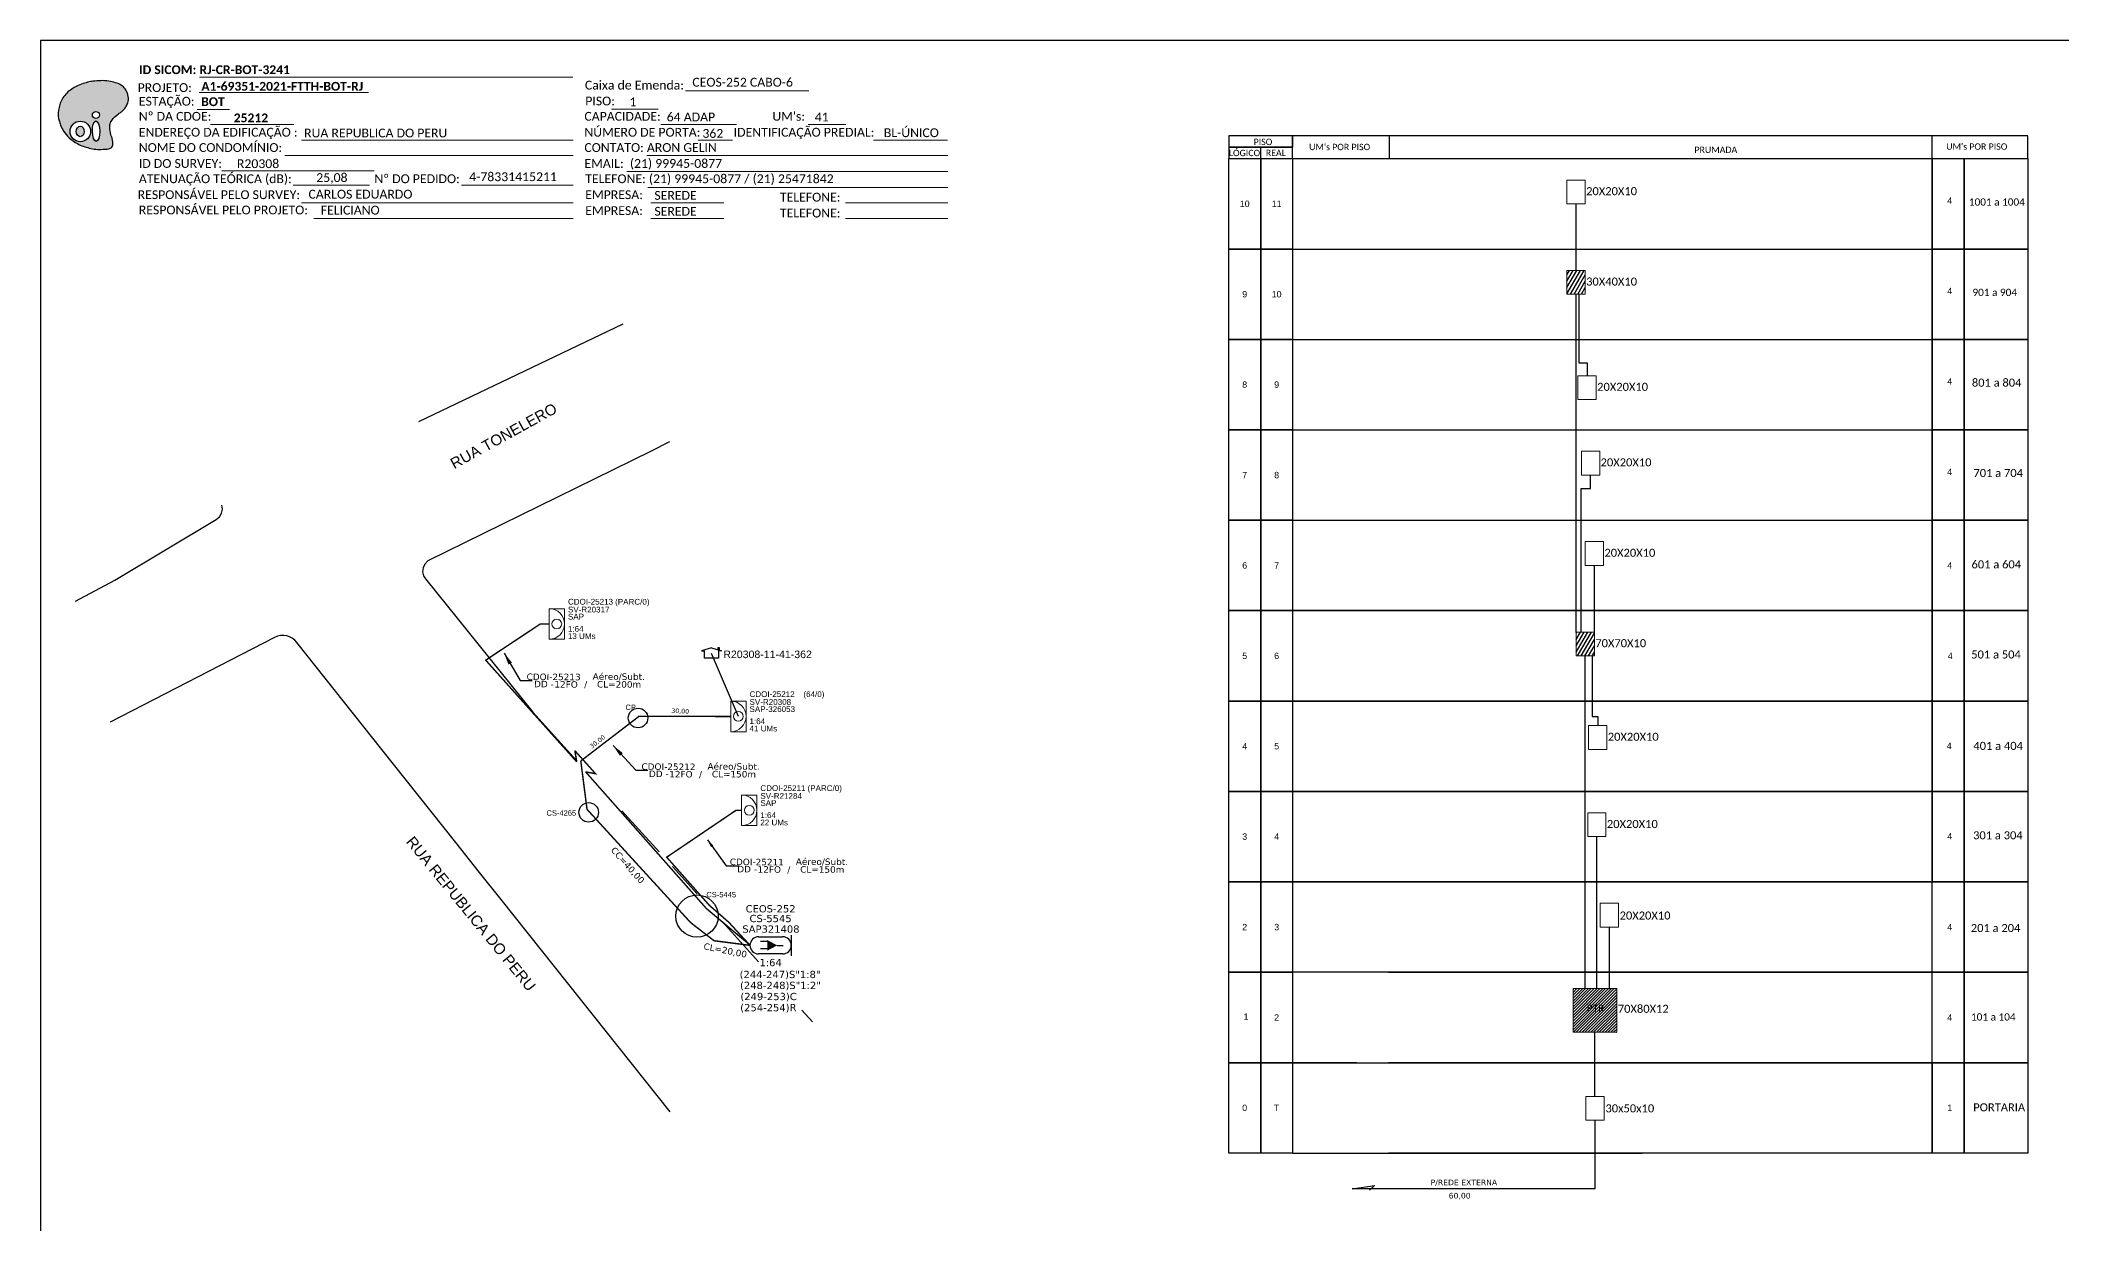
# Model space of a CAD drawing. Header units: metres. Extents: x -450 to 391, y -282 to 313.
# Drawn here: x -450 to 56, y 16 to 313 of the extents above; entities that cross this region are included whole.
import ezdxf
from ezdxf.enums import TextEntityAlignment as Align

# ---------------------------------------------------------------- set-up
doc = ezdxf.new("R2010")
doc.units = ezdxf.units.M
for name, color, linetype, lineweight in [("20.0-LEGENDA DOS CDO'S", 1, 'Continuous', 0), ('20.1-CDO_INTERIOR', 1, 'Continuous', 0), ('40.1-ETIQUETAS', 1, 'Continuous', 20)]:
    doc.layers.add(name, color=color, linetype=linetype, lineweight=lineweight)
for name, color, linetype in [('20.4-CEOS', 1, 'Continuous'), ('CAP a instalar', 1, 'Continuous'), ('celulas gpon', 7, 'Continuous'), ('label_cabos', 7, 'Continuous'), ('Legenda', 1, 'Continuous'), ('locais', 5, 'Continuous'), ('locais legendas', 7, 'Continuous'), ('Quadra', 98, 'Continuous'), ('Segmento Logradouro Texto', 7, 'Continuous'), ('surveys', 7, 'Continuous'), ('surveys legendas', 7, 'Continuous')]:
    doc.layers.add(name, color=color, linetype=linetype)
doc.layers.add('EXTRA', color=50, linetype='Continuous', plot=False)
doc.styles.add('ARIAL', font='arial.ttf')
doc.styles.add('DIGICADE', font='arial.ttf')
doc.styles.add('siredit', font='verdana.ttf')
doc.styles.get("Standard").update_dxf_attribs({"font": 'arial.ttf'})
doc.styles.add('WMF-Calibri0', font='calibri.ttf')
doc.styles.add('WMF-Calibri1', font='calibrib.ttf')
doc.dimstyles.new('CC', dxfattribs={"dimtxt": 1, "dimasz": 2, "dimexe": 0.18, "dimexo": 0.0625, "dimgap": 0.09, "dimtad": 0, "dimdec": 0, "dimrnd": 1, "dimzin": 0, "dimdsep": 46, "dimtxsty": 'siredit', "dimblk": 'NONE', "dimcen": 0, "dimse1": 1, "dimse2": 1, "dimsd1": 1, "dimsd2": 1, "dimclrt": 7, "dimadec": 0, "dimazin": 0, "dimtfac": 1, "dimtdec": 0, "dimtofl": 0, "dimtmove": 0, "dimatfit": 3, "dimfxl": 0, "dimtolj": 1, "dimtzin": 0, "dimarcsym": 0})
doc.dimstyles.get("Standard").update_dxf_attribs({"dimtxt": 0.18, "dimasz": 0.18, "dimexe": 0.18, "dimexo": 0.0625, "dimgap": 0.09, "dimtad": 0, "dimtih": 1, "dimtoh": 1, "dimdec": 4, "dimzin": 0, "dimdsep": 46, "dimtxsty": 'Standard', "dimcen": 0.09, "dimadec": 0, "dimazin": 0, "dimtfac": 1, "dimtdec": 4, "dimtofl": 0, "dimtmove": 0, "dimatfit": 3, "dimfxl": 0, "dimtolj": 1, "dimtzin": 0, "dimarcsym": 0})
pattern_1 = [(60, (48.2326, -11.3618), (-0.6874077, 0.396875), [])]

# ---------------------------------------------------------------- blocks, each defined once
blk = doc.blocks.new('OI')
h = blk.add_hatch(color=40)
edge = h.paths.add_edge_path()
edge.add_spline(control_points=[(4.35, -0.67), (3.92, -0.99), (3.26, -1.5), (2.81, -2.59), (2.9, -3.5), (3.06, -4.27), (3.31, -4.85), (3.37, -5.39), (3.4, -5.88), (3.2, -6.4), (2.54, -6.61), (1.65, -6.63), (0.55, -6.67), (-0.56, -6.42), (-1.61, -6.14), (-2.77, -5.61), (-3.92, -4.77), (-4.89, -3.7), (-5.34, -2.65), (-5.6, -1.94), (-5.85, -0.96), (-5.71, 0.47), (-5.1, 2.02), (-4.14, 3.02), (-3.3, 3.61), (-2.37, 4.16), (-1.36, 4.44), (-0.56, 4.7), (0.79, 4.85), (2.24, 4.97), (3.79, 4.57), (4.67, 4.21), (5.44, 3.65), (5.76, 2.99), (6.03, 2.21), (6.01, 1.46), (5.72, 0.64), (5.31, 0.08), (4.88, -0.38), (4.51, -0.55), (4.35, -0.67)], knot_values=[0, 0, 0, 0, 1.60434, 2.417191, 3.427595, 4.282808, 4.776746, 5.304182, 5.888771, 6.258406, 6.858137, 7.79129, 8.986195, 10.124242, 11.187857, 12.242908, 13.953784, 15.414161, 16.515391, 17.349188, 17.675853, 19.552021, 21.515531, 22.568638, 23.63245, 24.621084, 25.782718, 26.745347, 27.142653, 29.870543, 31.004649, 31.921532, 32.709589, 33.801391, 34.042471, 35.192333, 35.971461, 36.628871, 37.254359, 37.836911, 37.836911, 37.836911, 37.836911], degree=3, periodic=0)
h.paths.add_polyline_path([(1.13, -0.87, -1), (-0.04, -0.87, -1)], flags=16)
edge = h.paths.add_edge_path(flags=16)
edge.add_ellipse((0.56, -3.59), major_axis=(-0.02, 1.71), ratio=0.361305, start_angle=0, end_angle=360)
h.paths.add_polyline_path([(-0.36, -3.62, -1), (-3.8, -3.62, -1)], flags=16)
edge = h.paths.add_edge_path(flags=0)
edge.add_ellipse((-2.08, -3.62), major_axis=(0, 0.885), ratio=0.758294, start_angle=0, end_angle=360)
at = {"color": 40}
for centre, radius in [((-2.08, -3.62), 1.72), ((0.54, -0.87), 0.587)]:
    blk.add_circle(centre, radius, dxfattribs=at)
blk.add_ellipse((-2.08, -3.62), major_axis=(0, 0.885), ratio=0.758294, start_param=-3.141592653589792, end_param=3.141592653589792, dxfattribs=at)
blk.add_ellipse((0.56, -3.59), major_axis=(-0.02, 1.71), ratio=0.361305, dxfattribs=at)
at = {"color": 40, "start_tangent": (-0.800898, -0.598801), "end_tangent": (-0.800898, -0.598801)}
blk.add_spline([(4.35, -0.67), (3.2, -1.78), (2.9, -2.54), (2.92, -3.55), (3.12, -4.38), (3.28, -4.85), (3.37, -5.37), (3.35, -5.95), (3.2, -6.29), (2.66, -6.55), (1.73, -6.63), (0.54, -6.62), (-0.58, -6.41), (-1.6, -6.11), (-2.56, -5.67), (-3.95, -4.67), (-4.89, -3.56), (-5.37, -2.56), (-5.64, -1.78), (-5.72, -1.46), (-5.63, 0.42), (-4.84, 2.22), (-4.13, 2.99), (-3.27, 3.62), (-2.4, 4.09), (-1.3, 4.47), (-0.37, 4.72), (0.02, 4.77), (2.75, 4.8), (3.85, 4.53), (4.69, 4.16), (5.31, 3.68), (5.85, 2.73), (5.93, 2.5), (5.94, 1.35), (5.67, 0.62), (5.29, 0.08), (4.84, -0.36), (4.35, -0.67)], degree=3, dxfattribs=at)
blk = doc.blocks.new('CDOI_CT_DRT')
at = {"layer": '20.1-CDO_INTERIOR', "color": 0, "lineweight": 18}
blk.add_lwpolyline([(2.13, -2.13), (2.13, 2.12), (0, 2.12), (0, -2.13)], close=True, dxfattribs=at)
blk.add_circle((1.06, 0), 0.68, dxfattribs=at)
blk.add_arc((0, 0), 2.13, 269.9724, 89.9724, dxfattribs=at)
at = {"layer": "20.0-LEGENDA DOS CDO'S", "color": 0, "style": 'ARIAL'}
for tag, p in [('CDO_N', (2.61, 2.69)), ('SAP', (2.61, 0.61)), ('SURVEY', (2.61, 1.6)), ('1:XX', (2.6, -1.08)), ('UMS', (2.6, -2.09))]:
    blk.add_attdef(tag, p, '', height=0.68, rotation=359.9724, dxfattribs=at)
blk.add_attdef('FIBRAS_UTILIZADAS', text='', height=0.68, rotation=359.9724, dxfattribs=at).set_placement((10.32, 2.69), align=Align.CENTER)
blk = doc.blocks.new('MANHOLE_MS')
at = {"linetype": 'Continuous'}
blk.add_circle((-0.00000001, 0), 0.00001012, dxfattribs=at)
blk = doc.blocks.new('LEGENDA DOS CABOS')
at = {"layer": 'EXTRA', "style": 'siredit'}
for tag, p in [('ID', (4.6, 0.97)), ('XX', (9.03, 0.97))]:
    blk.add_attdef(tag, text='', height=0.48, rotation=359.69, dxfattribs=at).set_placement(p, align=Align.MIDDLE_CENTER)
at = {"layer": 'Legenda', "color": 7, "style": 'siredit'}
for tag, p in [('TIPO_CABO', (1.31, 0)), ('CABO', (4.69, -0.05)), ('/', (6.81, -0.05)), ('METROS', (10.03, -0.05))]:
    blk.add_attdef(tag, text='', height=0.8, rotation=359.69, dxfattribs=at).set_placement(p, align=Align.MIDDLE_CENTER)
blk = doc.blocks.new('*U6')
at = {"layer": '20.4-CEOS', "color": 7, "style": 'siredit'}
for tag, p in [('FIBRAS_SPLITTER', (0, 0)), ('FIBRAS_TOP_C', (0, -4.13)), ('RESERVA_FINAIS', (0, -5.46))]:
    blk.add_attdef(tag, p, '', height=1.01, dxfattribs=at)
for tag, p, flags in [('QTDE', (0, -9.4), 1), ('ID_ATIVIDADE', (0, -6.77), 3), ('FATOR', (0, -8.09), 1), ('FID', (0, -10.71), 1)]:
    blk.add_attdef(tag, p, '', height=1.01, dxfattribs=dict(at, flags=flags))
blk = doc.blocks.new('*U8')
at = {"layer": '20.4-CEOS', "color": 7, "style": 'siredit'}
blk.add_attdef('FIBRAS_SPLITTER', (0, 0), '', height=1.01, dxfattribs=at)
for tag, p, flags in [('ID_ATIVIDADE', (0, -1.48), 3), ('FATOR', (0, -2.79), 1), ('QTDE', (0, -4.11), 1), ('FID', (0, -5.42), 1)]:
    blk.add_attdef(tag, p, '', height=1.01, dxfattribs=dict(at, flags=flags))
blk = doc.blocks.new('_None')
blk = doc.blocks.new('SURVEY_SURVEY')
for p, q in [((-0.0000126, 0.0000127), (-0.0000251, 0.000009)), ((-0.0000251, 0.000009), (-0.0000212, 0.000009)), ((-0.0000212, 0), (-0.0000212, 0.000009)), ((-0.000004, 0), (-0.0000212, 0)), ((-0.0000126, 0.0000127), (0, 0.000009)), ((-0.0000041, 0.0000132), (-0.0000028, 0.0000132)), ((-0.0000041, 0.0000103), (-0.0000041, 0.0000132)), ((0, 0.000009), (-0.000004, 0.000009)), ((-0.000004, 0.000009), (-0.000004, 0)), ((-0.0000028, 0.0000132), (-0.0000028, 0.0000099))]:
    blk.add_line(p, q)

msp = doc.modelspace()

# ---------------------------------------------------------------- hatches: boundary and pattern name
h = msp.add_hatch()
h.set_pattern_fill('ANSI31', color=1, scale=0.25, angle=15, style=0)
h.set_pattern_definition(pattern_1)
h.paths.add_polyline_path([(-63.54, 254.95), (-68.12, 254.95), (-68.12, 248.99), (-63.54, 248.99)])
h.paths.add_polyline_path([(-63.81, 250.62), (-49.91, 250.62), (-49.91, 253.7), (-63.81, 253.7)], flags=9)
h = msp.add_hatch()
h.set_pattern_fill('ANSI31', color=1, scale=0.25, angle=15, style=0)
h.set_pattern_definition(pattern_1)
h.paths.add_polyline_path([(-61.25, 164.42), (-65.83, 164.42), (-65.83, 158.46), (-61.25, 158.46)])
h.paths.add_polyline_path([(-61.53, 160.09), (-47.62, 160.09), (-47.62, 163.17), (-61.53, 163.17)], flags=9)
h = msp.add_hatch()
h.set_pattern_fill('ANSI31', color=1, scale=0.16, style=0)
h.set_pattern_definition([(45, (55.94727, 71.6966), (-0.3592102, 0.3592102), [])])
h.paths.add_polyline_path([(-55.64, 75.15), (-66.56, 75.15), (-66.56, 64.22), (-55.64, 64.22)])
h.paths.add_polyline_path([(-64.05, 68.94), (-59.11, 68.94), (-59.11, 71.64), (-64.05, 71.64)], flags=24)

# ---------------------------------------------------------------- linework, layer by layer
for p, q in [((-152.8, 79.25), (-144.8, 79.25)), ((-152.8, 56.61), (-152.8, 79.25)), ((-144.8, 79.25), (-144.8, 56.61)), ((-144.8, 79.25), (-136.8, 79.25)), ((-144.8, 56.61), (-144.8, 79.25)), ((-136.8, 79.25), (-136.8, 56.61)), ((-120.8, 79.25), (-136.8, 79.25)), ((-136.8, 79.25), (-136.8, 56.61)), ((-152.8, 56.61), (-144.8, 56.61)), ((-152.8, 33.98), (-152.8, 56.61)), ((-144.8, 56.61), (-152.8, 56.61)), ((-144.8, 56.61), (-144.8, 33.98)), ((-144.8, 56.61), (-136.8, 56.61)), ((-144.8, 33.98), (-144.8, 56.61)), ((-136.8, 56.61), (-144.8, 56.61)), ((-136.8, 56.61), (-136.8, 33.98)), ((-120.8, 56.61), (-136.8, 56.61)), ((-136.8, 56.61), (-136.8, 33.98)), ((-136.8, 56.61), (-120.8, 56.61)), ((-144.8, 33.98), (-152.8, 33.98)), ((-136.8, 33.98), (-144.8, 33.98)), ((-136.8, 33.98), (-49.25, 33.98))]:
    msp.add_line(p, q)
at = {"color": 7}
msp.add_lwpolyline([(-450.36, -281.47), (390.64, -281.47), (390.64, 312.53), (-450.36, 312.53)], close=True, dxfattribs=at)
at = {"lineweight": 0}
for points in [[(-410.64, 299.48), (-368.2, 299.48)], [(-410.56, 303.3), (-317.06, 303.3)], [(-288.84, 299.92), (-257.91, 299.92)], [(-411.09, 295.28), (-403.03, 295.28)], [(-307.35, 295.34), (-295.68, 295.34)], [(-294.99, 291.51), (-276.05, 291.51)], [(-389.16, 283.69), (-316.95, 283.69)], [(-384.96, 287.52), (-316.95, 287.52)], [(-298.54, 283.69), (-223.18, 283.69)], [(-404.96, 279.92), (-366.75, 279.92)], [(-303.51, 279.71), (-223.18, 279.71)], [(-298.23, 275.72), (-223.18, 275.72)]]:
    msp.add_lwpolyline(points, dxfattribs=at)
at = {"color": 7, "lineweight": 0}
for points in [[(-407.81, 291.51), (-386.92, 291.51)], [(-258.13, 291.51), (-248.7, 291.51)], [(-285.65, 287.52), (-277.1, 287.52)], [(-241.72, 287.52), (-223.21, 287.52)], [(-387.07, 276.27), (-367.98, 276.27)], [(-344.94, 276.27), (-316.92, 276.27)], [(-384.96, 271.89), (-316.95, 271.89)], [(-297.48, 271.89), (-279.27, 271.89)], [(-248.74, 271.89), (-223.18, 271.89)], [(-381.89, 267.91), (-316.95, 267.91)], [(-297.48, 267.91), (-279.27, 267.91)], [(-248.74, 267.91), (-223.18, 267.91)]]:
    msp.add_lwpolyline(points, dxfattribs=at)
at = {"color": 0}
for points in [[(-152.8, 285.78), (-136.8, 285.78), (-136.8, 288.62), (-152.8, 288.62)], [(-152.8, 282.94), (-136.8, 282.94), (-136.8, 285.78), (-152.8, 285.78)]]:
    msp.add_lwpolyline(points, close=True, dxfattribs=at)
for points in [[(23.35, 288.62), (-136.8, 288.62), (-136.8, 288.62), (-136.8, 285.78)], [(-112.57, 282.94), (-112.57, 288.62)], [(23.35, 282.94), (23.35, 288.62)], [(23.35, 282.94), (47.34, 282.94), (47.34, 288.62), (23.35, 288.62)], [(-144.8, 282.94), (-144.8, 285.78)], [(-136.8, 282.94), (23.35, 282.94)], [(-136.8, 282.94), (23.35, 282.94)], [(-136.8, 282.94), (23.35, 282.94)], [(-136.8, 282.94), (23.35, 282.94)], [(23.35, 282.94), (23.35, 260.31)], [(-136.8, 260.31), (23.35, 260.31)], [(-136.8, 260.31), (23.35, 260.31)], [(-136.8, 260.31), (23.35, 260.31)], [(-136.8, 260.31), (23.35, 260.31)], [(23.35, 260.31), (23.35, 237.67)], [(-136.8, 237.67), (23.35, 237.67)], [(-136.8, 237.67), (23.35, 237.67)], [(23.35, 237.67), (23.35, 215.04)], [(-136.8, 215.04), (23.35, 215.04)], [(-136.8, 215.04), (23.35, 215.04)], [(23.35, 215.04), (23.35, 192.41)], [(-136.8, 192.41), (23.35, 192.41)], [(-136.8, 192.41), (23.35, 192.41)], [(23.35, 192.41), (23.35, 169.78)], [(-136.8, 169.78), (23.35, 169.78)], [(23.35, 169.78), (-136.8, 169.78)], [(23.35, 169.78), (23.35, 147.14)], [(-136.8, 147.14), (23.35, 147.14)], [(23.35, 147.14), (-136.8, 147.14)], [(23.35, 147.14), (23.35, 124.51)], [(-136.8, 124.51), (23.35, 124.51)], [(23.35, 124.51), (-136.8, 124.51)], [(23.35, 124.51), (23.35, 101.88)], [(-136.8, 101.88), (23.35, 101.88)], [(23.35, 101.88), (-136.8, 101.88)], [(-112.8, 79.25), (-120.8, 79.25)], [(-112.8, 79.25), (23.35, 79.25)], [(23.35, 79.25), (-112.8, 79.25)], [(-120.8, 56.61), (-112.8, 56.61)], [(-112.8, 56.61), (23.35, 56.61)], [(23.35, 56.61), (-112.8, 56.61)], [(23.35, 56.61), (23.35, 33.98)], [(23.35, 33.98), (-112.8, 33.98)]]:
    msp.add_lwpolyline(points)
for points in [[(-152.8, 282.94), (-144.8, 282.94), (-144.8, 260.31), (-152.8, 260.31)], [(-144.8, 282.94), (-136.8, 282.94), (-136.8, 260.31), (-144.8, 260.31)], [(23.35, 282.94), (31.34, 282.94), (31.34, 260.31), (23.35, 260.31)], [(31.34, 282.94), (47.34, 282.94), (47.34, 260.31), (31.34, 260.31)], [(-152.8, 260.31), (-144.8, 260.31), (-144.8, 237.67), (-152.8, 237.67)], [(-144.8, 260.31), (-136.8, 260.31), (-136.8, 237.67), (-144.8, 237.67)], [(23.35, 260.31), (31.34, 260.31), (31.34, 237.67), (23.35, 237.67)], [(31.34, 260.31), (47.34, 260.31), (47.34, 237.67), (31.34, 237.67)], [(-152.8, 237.67), (-144.8, 237.67), (-144.8, 215.04), (-152.8, 215.04)], [(-144.8, 237.67), (-136.8, 237.67), (-136.8, 215.04), (-144.8, 215.04)], [(23.35, 237.67), (31.34, 237.67), (31.34, 215.04), (23.35, 215.04)], [(31.34, 237.67), (47.34, 237.67), (47.34, 215.04), (31.34, 215.04)], [(-152.8, 215.04), (-144.8, 215.04), (-144.8, 192.41), (-152.8, 192.41)], [(-144.8, 215.04), (-136.8, 215.04), (-136.8, 192.41), (-144.8, 192.41)], [(23.35, 215.04), (31.34, 215.04), (31.34, 192.41), (23.35, 192.41)], [(31.34, 215.04), (47.34, 215.04), (47.34, 192.41), (31.34, 192.41)], [(-152.8, 192.41), (-144.8, 192.41), (-144.8, 169.78), (-152.8, 169.78)], [(-144.8, 192.41), (-136.8, 192.41), (-136.8, 169.78), (-144.8, 169.78)], [(23.35, 192.41), (31.34, 192.41), (31.34, 169.78), (23.35, 169.78)], [(31.34, 192.41), (47.34, 192.41), (47.34, 169.78), (31.34, 169.78)], [(-152.8, 169.78), (-144.8, 169.78), (-144.8, 147.14), (-152.8, 147.14)], [(-144.8, 169.78), (-136.8, 169.78), (-136.8, 147.14), (-144.8, 147.14)], [(23.35, 169.78), (31.34, 169.78), (31.34, 147.14), (23.35, 147.14)], [(31.34, 169.78), (47.34, 169.78), (47.34, 147.14), (31.34, 147.14)], [(-152.8, 147.14), (-144.8, 147.14), (-144.8, 124.51), (-152.8, 124.51)], [(-144.8, 147.14), (-136.8, 147.14), (-136.8, 124.51), (-144.8, 124.51)], [(23.35, 147.14), (31.34, 147.14), (31.34, 124.51), (23.35, 124.51)], [(31.34, 147.14), (47.34, 147.14), (47.34, 124.51), (31.34, 124.51)], [(-152.8, 124.51), (-144.8, 124.51), (-144.8, 101.88), (-152.8, 101.88)], [(-144.8, 124.51), (-136.8, 124.51), (-136.8, 101.88), (-144.8, 101.88)], [(23.35, 124.51), (31.34, 124.51), (31.34, 101.88), (23.35, 101.88)], [(31.34, 124.51), (47.34, 124.51), (47.34, 101.88), (31.34, 101.88)], [(-152.8, 101.88), (-144.8, 101.88), (-144.8, 79.25), (-152.8, 79.25)], [(-144.8, 101.88), (-136.8, 101.88), (-136.8, 79.25), (-144.8, 79.25)], [(23.35, 101.88), (31.34, 101.88), (31.34, 79.25), (23.35, 79.25)], [(31.34, 101.88), (47.34, 101.88), (47.34, 79.25), (31.34, 79.25)], [(23.35, 79.25), (31.34, 79.25), (31.34, 56.61), (23.35, 56.61)], [(31.34, 79.25), (47.34, 79.25), (47.34, 56.61), (31.34, 56.61)], [(23.35, 56.61), (31.34, 56.61), (31.34, 33.98), (23.35, 33.98)], [(31.34, 56.61), (47.34, 56.61), (47.34, 33.98), (31.34, 33.98)]]:
    msp.add_lwpolyline(points, close=True)
at = {"color": 0, "lineweight": 0}
for points in [[(-63.54, 277.58), (-68.12, 277.58), (-68.12, 271.62), (-63.54, 271.62)], [(-60.78, 228.6), (-65.35, 228.6), (-65.35, 222.64), (-60.78, 222.64)], [(-59.91, 209.68), (-64.49, 209.68), (-64.49, 203.72), (-59.91, 203.72)], [(-58.96, 187.05), (-63.54, 187.05), (-63.54, 181.09), (-58.96, 181.09)], [(-58.12, 140.99), (-62.69, 140.99), (-62.69, 135.03), (-58.12, 135.03)], [(-58.34, 119.15), (-62.91, 119.15), (-62.91, 113.2), (-58.34, 113.2)], [(-55.2, 96.52), (-59.78, 96.52), (-59.78, 90.56), (-55.2, 90.56)], [(-58.81, 48.18), (-63.39, 48.18), (-63.39, 42.22), (-58.81, 42.22)]]:
    msp.add_lwpolyline(points, close=True, dxfattribs=at)
at = {"color": 3}
for points in [[(-65.83, 254.95), (-65.83, 271.62)], [(-65.83, 164.42), (-65.83, 248.99)], [(-65.13, 248.99), (-65.13, 231.78), (-63.06, 231.78), (-63.06, 228.6)], [(-64.52, 164.42), (-64.52, 200.32), (-62.2, 200.32), (-62.2, 203.72)], [(-61.25, 164.42), (-61.25, 181.09)], [(-63.54, 75.15), (-63.54, 158.46)], [(-61.82, 158.46), (-61.82, 143.31), (-60.4, 143.31), (-60.4, 140.99)], [(-60.62, 75.15), (-60.62, 113.2)], [(-57.49, 75), (-57.49, 90.56)], [(-61.1, 48.18), (-61.1, 64.22)]]:
    msp.add_lwpolyline(points, dxfattribs=at)
at = {"color": 1, "lineweight": 0}
for points in [[(-63.54, 254.95), (-68.12, 254.95), (-68.12, 248.99), (-63.54, 248.99)], [(-61.25, 164.42), (-65.83, 164.42), (-65.83, 158.46), (-61.25, 158.46)], [(-55.64, 75.15), (-66.56, 75.15), (-66.56, 64.22), (-55.64, 64.22)]]:
    msp.add_lwpolyline(points, close=True, dxfattribs=at)
at = {"color": 4}
msp.add_lwpolyline([(-275.58, 143.31), (-282.36, 159.08)], dxfattribs=at)
at = {"color": 1}
msp.add_lwpolyline([(-61.1, 42.22), (-61.1, 25.06), (-121.89, 25.06), (-116.33, 25.89), (-117.59, 24.66)], dxfattribs=at)
at = {"layer": '20.4-CEOS', "color": 5}
for p, q in [((-270.53, 88.13), (-264.51, 88.13)), ((-264.51, 83.84), (-270.53, 83.84))]:
    msp.add_line(p, q, dxfattribs=at)
for points in [[(-268.23, 86.91), (-270.06, 86.91)], [(-262.37, 88.57), (-262.37, 83.39)], [(-268.23, 85.13), (-270.06, 85.13)], [(-265.86, 85.98), (-264.41, 85.98)]]:
    msp.add_lwpolyline(points, dxfattribs=at)
msp.add_lwpolyline([(-265.86, 85.98, 0, 2.65, 0), (-268.34, 85.98, 2.65, 2.65, 0)], format="xyseb", dxfattribs=at)
for centre, start, end in [((-270.53, 85.98), 90, 270), ((-264.51, 85.98), 270, 90)]:
    msp.add_arc(centre, 2.15, start, end, dxfattribs=at)
at = {"layer": 'CAP a instalar', "color": 8, "ltscale": 50, "const_width": 0.36}
for points in [[(-316.06, 131.92), (-338.86, 157.38), (-325.17, 166.45), (-322.96, 166.45)], [(-316.54, 134.72), (-316.06, 131.92)], [(-316.54, 134.72), (-311.37, 128.96), (-313.85, 129.42)], [(-313.85, 129.42), (-283.63, 95.23)], [(-274.78, 119.79), (-276.18, 119.79), (-293.54, 108.05), (-282.84, 95.98), (-282.84, 95.98)], [(-282.84, 95.98), (-278.05, 91.82), (-272.67, 85.98)], [(-283.63, 95.23), (-278.96, 91.3), (-272.67, 86.04)]]:
    msp.add_lwpolyline(points, dxfattribs=at)
at = {"layer": 'CAP a instalar', "color": 1, "ltscale": 50, "const_width": 0.36}
for points in [[(-277.49, 143.28), (-300.46, 143.33), (-315.05, 132.14), (-315.05, 132.14)], [(-287.53, 91.66), (-313.49, 120.04), (-315.05, 132.14)], [(-287.53, 91.66), (-281.68, 87.14), (-272.67, 85.98)]]:
    msp.add_lwpolyline(points, dxfattribs=at)
at = {"layer": 'Quadra', "color": 7}
for points in [[(-355.63, 217.14), (-304.42, 241.59)], [(-292.82, 212.01), (-297.6, 209.58), (-353.39, 182.22), (-354.11, 181.44), (-354.54, 180.51), (-354.65, 179.5), (-354.41, 178.5), (-353.96, 177.77), (-327.09, 144.37), (-316.11, 132.24)], [(-441.59, 172.14), (-431.72, 177.38), (-406.33, 192.58), (-405.53, 193.29), (-405, 194.17), (-404.8, 195.17), (-404.94, 196.19)], [(-346.37, 111.71), (-364.9, 134.99)], [(-340.38, 104.18), (-346.37, 111.71)], [(-335.01, 97.44), (-340.38, 104.18)], [(-324.91, 84.74), (-335.01, 97.44)], [(-292.7, 44.27), (-324.91, 84.74)]]:
    msp.add_lwpolyline(points, dxfattribs=at)
msp.add_lwpolyline([(-364.9, 134.99), (-386.12, 161.84, 0.358625), (-391.71, 163.05), (-432.91, 141.84)], format="xyb", dxfattribs=at)
at = {"layer": 'Quadra'}
for points in [[(-304.79, 119.7), (-295.44, 109.36)], [(-292.12, 105.69), (-285.93, 98.84)], [(-279.6, 91.85), (-270.56, 81.84)], [(-259.66, 69.79), (-257.01, 66.86)]]:
    msp.add_lwpolyline(points, dxfattribs=at)

# ---------------------------------------------------------------- block references
at = {"color": 7, "xscale": 1.494060215586407, "yscale": 1.494060215586409, "zscale": 1.494060215586409, "rotation": 0.153289602394906}
msp.add_blockref('OI', (-437.29, 295.17), dxfattribs=at)
at = {"layer": '20.1-CDO_INTERIOR', "color": 252}
ref = msp.add_blockref('CDOI_CT_DRT', (-322.96, 166.45), dxfattribs=dict(at, xscale=1.8, yscale=1.8, zscale=1.8))
ref.add_attrib('CDO_N', 'CDOI-25213', (-318.26, 171.29), dxfattribs={"layer": "20.0-LEGENDA DOS CDO'S", "color": 8, "height": 1.44, "rotation": 359.9724, "style": 'ARIAL'})
ref.add_attrib('FIBRAS_UTILIZADAS', '        (PARC/0)', dxfattribs={"layer": "20.0-LEGENDA DOS CDO'S", "color": 8, "height": 1.44, "rotation": 359.9724, "style": 'ARIAL'}).set_placement((-304.38, 171.28), align=Align.CENTER)
ref.add_attrib('SURVEY', 'SV-R20317', (-318.26, 169.33), dxfattribs={"layer": "20.0-LEGENDA DOS CDO'S", "color": 8, "height": 1.44, "rotation": 359.9724, "style": 'ARIAL'})
ref.add_attrib('SAP', 'SAP', (-318.26, 167.55), dxfattribs={"layer": "20.0-LEGENDA DOS CDO'S", "color": 8, "height": 1.44, "rotation": 359.9724, "style": 'ARIAL'})
ref.add_attrib('1:XX', '1:64', (-318.28, 164.5), dxfattribs={"layer": "20.0-LEGENDA DOS CDO'S", "color": 8, "height": 1.44, "rotation": 359.9724, "style": 'ARIAL'})
ref.add_attrib('UMS', '13 UMs', (-318.28, 162.68), dxfattribs={"layer": "20.0-LEGENDA DOS CDO'S", "color": 8, "height": 1.44, "rotation": 359.9724, "style": 'ARIAL'})
at = {"layer": '20.1-CDO_INTERIOR', "color": 1}
ref = msp.add_blockref('CDOI_CT_DRT', (-277.5, 143.31), dxfattribs=dict(at, xscale=1.8, yscale=1.8, zscale=1.8))
ref.add_attrib('CDO_N', 'CDOI-25212', (-272.79, 148.15), dxfattribs={"layer": "20.0-LEGENDA DOS CDO'S", "color": 1, "height": 1.44, "rotation": 359.9724, "style": 'ARIAL'})
ref.add_attrib('FIBRAS_UTILIZADAS', '        (64/0)', dxfattribs={"layer": "20.0-LEGENDA DOS CDO'S", "color": 1, "height": 1.44, "rotation": 359.9724, "style": 'ARIAL'}).set_placement((-258.91, 148.14), align=Align.CENTER)
ref.add_attrib('SURVEY', 'SV-R20308', (-272.79, 146.19), dxfattribs={"layer": "20.0-LEGENDA DOS CDO'S", "color": 1, "height": 1.44, "rotation": 359.9724, "style": 'ARIAL'})
ref.add_attrib('SAP', 'SAP-326053', (-272.8, 144.41), dxfattribs={"layer": "20.0-LEGENDA DOS CDO'S", "color": 1, "height": 1.44, "rotation": 359.9724, "style": 'ARIAL'})
ref.add_attrib('1:XX', '1:64', (-272.81, 141.37), dxfattribs={"layer": "20.0-LEGENDA DOS CDO'S", "color": 1, "height": 1.44, "rotation": 359.9724, "style": 'ARIAL'})
ref.add_attrib('UMS', '41 UMs', (-272.81, 139.54), dxfattribs={"layer": "20.0-LEGENDA DOS CDO'S", "color": 1, "height": 1.44, "rotation": 359.9724, "style": 'ARIAL'})
at = {"layer": '20.1-CDO_INTERIOR', "color": 252}
ref = msp.add_blockref('CDOI_CT_DRT', (-274.78, 119.79), dxfattribs=dict(at, xscale=1.8, yscale=1.8, zscale=1.8))
ref.add_attrib('CDO_N', 'CDOI-25211', (-270.08, 124.63), dxfattribs={"layer": "20.0-LEGENDA DOS CDO'S", "color": 8, "height": 1.44, "rotation": 359.9724, "style": 'ARIAL'})
ref.add_attrib('FIBRAS_UTILIZADAS', '        (PARC/0)', dxfattribs={"layer": "20.0-LEGENDA DOS CDO'S", "color": 8, "height": 1.44, "rotation": 359.9724, "style": 'ARIAL'}).set_placement((-256.2, 124.62), align=Align.CENTER)
ref.add_attrib('SURVEY', 'SV-R21284', (-270.08, 122.67), dxfattribs={"layer": "20.0-LEGENDA DOS CDO'S", "color": 8, "height": 1.44, "rotation": 359.9724, "style": 'ARIAL'})
ref.add_attrib('SAP', 'SAP', (-270.08, 120.89), dxfattribs={"layer": "20.0-LEGENDA DOS CDO'S", "color": 8, "height": 1.44, "rotation": 359.9724, "style": 'ARIAL'})
ref.add_attrib('1:XX', '1:64', (-270.1, 117.84), dxfattribs={"layer": "20.0-LEGENDA DOS CDO'S", "color": 8, "height": 1.44, "rotation": 359.9724, "style": 'ARIAL'})
ref.add_attrib('UMS', '22 UMs', (-270.1, 116.02), dxfattribs={"layer": "20.0-LEGENDA DOS CDO'S", "color": 8, "height": 1.44, "rotation": 359.9724, "style": 'ARIAL'})
at = {"layer": '20.4-CEOS', "color": 0, "lineweight": 0}
ref = msp.add_blockref('*U6', (-275.28, 77.79), dxfattribs=dict(at, xscale=1.8, yscale=1.8, zscale=1.8))
ref.add_attrib('FIBRAS_SPLITTER', '(244-247)S"1:8"', (-275.28, 77.79), dxfattribs={"color": 5, "height": 1.8174, "style": 'siredit'})
ref.add_attrib('FIBRAS_TOP_C', '(249-253)C', (-275.08, 72.27), dxfattribs={"color": 5, "height": 1.817, "style": 'siredit'})
ref.add_attrib('RESERVA_FINAIS', '(254-254)R', (-275.13, 69.49), dxfattribs={"color": 5, "height": 1.817, "style": 'siredit'})
ref = msp.add_blockref('*U8', (-275.18, 75.05), dxfattribs=dict(at, xscale=1.8, yscale=1.8, zscale=1.8))
ref.add_attrib('FIBRAS_SPLITTER', '(248-248)S"1:2"', (-275.18, 75.05), dxfattribs={"color": 5, "height": 1.8174, "style": 'siredit'})
at = {"layer": 'label_cabos', "color": 0, "lineweight": 0}
ref = msp.add_blockref('LEGENDA DOS CABOS', (-328.72, 150.55), dxfattribs=dict(at, xscale=1.619999999999997, yscale=1.619999999999997, zscale=1.62))
ref.add_attrib('ID', 'CDOI-25213', dxfattribs={"color": 0, "height": 1.62, "rotation": 359.69, "style": 'siredit'}).set_placement((-321.85, 153.19), align=Align.MIDDLE_CENTER)
ref.add_attrib('CABO', '12FO', dxfattribs={"color": 0, "height": 1.62, "rotation": 359.69, "style": 'siredit'}).set_placement((-318.73, 151.32), align=Align.MIDDLE_CENTER)
ref.add_attrib('METROS', 'CL=200m', dxfattribs={"color": 0, "height": 1.62, "rotation": 359.69, "style": 'siredit'}).set_placement((-305.46, 151.32), align=Align.MIDDLE_CENTER)
ref.add_attrib('XX', 'Aéreo/Subt.', dxfattribs={"color": 0, "height": 1.62, "rotation": 359.69, "style": 'siredit'}).set_placement((-305.54, 153.26), align=Align.MIDDLE_CENTER)
ref.add_attrib('/', '/', dxfattribs={"color": 0, "height": 1.62, "rotation": 359.69, "style": 'siredit'}).set_placement((-313.83, 151.32), align=Align.MIDDLE_CENTER)
ref.add_attrib('TIPO_CABO', 'DD -', dxfattribs={"color": 0, "height": 1.62, "rotation": 359.69, "style": 'siredit'}).set_placement((-324.28, 151.4), align=Align.MIDDLE_CENTER)
ref = msp.add_blockref('LEGENDA DOS CABOS', (-299.96, 128.07), dxfattribs=dict(at, xscale=1.619999999999997, yscale=1.620000000000001, zscale=1.62))
ref.add_attrib('ID', 'CDOI-25212', dxfattribs={"color": 0, "height": 1.62, "rotation": 359.69, "style": 'siredit'}).set_placement((-293.09, 130.71), align=Align.MIDDLE_CENTER)
ref.add_attrib('CABO', '12FO', dxfattribs={"color": 0, "height": 1.62, "rotation": 359.69, "style": 'siredit'}).set_placement((-289.98, 128.84), align=Align.MIDDLE_CENTER)
ref.add_attrib('METROS', 'CL=150m', dxfattribs={"color": 0, "height": 1.62, "rotation": 359.69, "style": 'siredit'}).set_placement((-276.7, 128.84), align=Align.MIDDLE_CENTER)
ref.add_attrib('XX', 'Aéreo/Subt.', dxfattribs={"color": 0, "height": 1.62, "rotation": 359.69, "style": 'siredit'}).set_placement((-276.78, 130.78), align=Align.MIDDLE_CENTER)
ref.add_attrib('/', '/', dxfattribs={"color": 0, "height": 1.62, "rotation": 359.69, "style": 'siredit'}).set_placement((-285.07, 128.84), align=Align.MIDDLE_CENTER)
ref.add_attrib('TIPO_CABO', 'DD -', dxfattribs={"color": 0, "height": 1.62, "rotation": 359.69, "style": 'siredit'}).set_placement((-295.52, 128.91), align=Align.MIDDLE_CENTER)
ref = msp.add_blockref('LEGENDA DOS CABOS', (-277.84, 104.21), dxfattribs=dict(at, xscale=1.62000000000001, yscale=1.620000000000001, zscale=1.62))
ref.add_attrib('ID', 'CDOI-25211', dxfattribs={"color": 0, "height": 1.62, "rotation": 359.69, "style": 'siredit'}).set_placement((-270.97, 106.85), align=Align.MIDDLE_CENTER)
ref.add_attrib('CABO', '12FO', dxfattribs={"color": 0, "height": 1.62, "rotation": 359.69, "style": 'siredit'}).set_placement((-267.85, 104.98), align=Align.MIDDLE_CENTER)
ref.add_attrib('METROS', 'CL=150m', dxfattribs={"color": 0, "height": 1.62, "rotation": 359.69, "style": 'siredit'}).set_placement((-254.58, 104.98), align=Align.MIDDLE_CENTER)
ref.add_attrib('XX', 'Aéreo/Subt.', dxfattribs={"color": 0, "height": 1.62, "rotation": 359.69, "style": 'siredit'}).set_placement((-254.66, 106.92), align=Align.MIDDLE_CENTER)
ref.add_attrib('/', '/', dxfattribs={"color": 0, "height": 1.62, "rotation": 359.69, "style": 'siredit'}).set_placement((-262.95, 104.98), align=Align.MIDDLE_CENTER)
ref.add_attrib('TIPO_CABO', 'DD -', dxfattribs={"color": 0, "height": 1.62, "rotation": 359.69, "style": 'siredit'}).set_placement((-273.4, 105.06), align=Align.MIDDLE_CENTER)
at = {"layer": 'locais', "color": 30}
for p, xscale, yscale, zscale in [((-300.71, 142.9), 241920, 241920, 241920), ((-313.07, 119.28), 241920, 241920, 241920), ((-285.95, 93.3), 522547.2000000001, 522547.2000000001, 522547.2000000001)]:
    msp.add_blockref('MANHOLE_MS', p, dxfattribs=dict(at, xscale=xscale, yscale=yscale, zscale=zscale))
at = {"layer": 'surveys', "color": 255, "xscale": 201803.238, "yscale": 201803.238, "zscale": 201803.238}
msp.add_blockref('SURVEY_SURVEY', (-279.8, 157.87), dxfattribs=at)

# ---------------------------------------------------------------- texts
for s, height, style, p in [('ID SICOM: RJ-CR-BOT-3241', 2.2064, 'WMF-Calibri1', (-425.67, 304.1)), ('CEOS-252 CABO-6', 2.2064, 'WMF-Calibri0', (-287.12, 300.96)), ('BOT', 2.206, 'WMF-Calibri1', (-410.11, 296.09)), ('1', 2.21, 'WMF-Calibri0', (-302.86, 296.07)), ('64 ADAP', 2.206, 'WMF-Calibri0', (-293.54, 292.27)), ('RUA REPUBLICA DO PERU', 2.2064, 'WMF-Calibri0', (-384.33, 288.25)), ('20X20X10', 2.004, 'WMF-Calibri0', (-63.3, 273.79)), ('1001 a 1004', 1.8035, 'WMF-Calibri0', (32.54, 271.18)), ('30X40X10', 2.004, 'WMF-Calibri0', (-63.3, 251.16)), ('901 a 904', 1.804, 'WMF-Calibri0', (33.43, 248.55)), ('801 a 804', 2.004, 'WMF-Calibri0', (33.29, 225.86)), ('20X20X10', 2.004, 'WMF-Calibri0', (-60.54, 224.81)), ('20X20X10', 2.004, 'WMF-Calibri0', (-59.68, 205.9)), ('701 a 704', 2.004, 'WMF-Calibri0', (33.68, 203.23)), ('20X20X10', 2.004, 'WMF-Calibri0', (-58.72, 183.26)), ('601 a 604', 2.004, 'WMF-Calibri0', (33.2, 180.36)), ('70X70X10', 2.004, 'WMF-Calibri0', (-61.01, 160.63)), ('501 a 504', 2.004, 'WMF-Calibri0', (33.13, 157.8)), ('20X20X10', 2.004, 'WMF-Calibri0', (-57.88, 137.2)), ('401 a 404', 2.004, 'WMF-Calibri0', (33.66, 134.92)), ('20X20X10', 2.004, 'WMF-Calibri0', (-58.1, 115.37)), ('301 a 304', 2.004, 'WMF-Calibri0', (33.6, 112.53)), ('20X20X10', 2.004, 'WMF-Calibri0', (-54.92, 92.45)), ('201 a 204', 2.004, 'WMF-Calibri0', (33.03, 89.32)), ('PTR', 1.802, 'WMF-Calibri0', (-63.13, 69.34)), ('70X80X12', 2.004, 'WMF-Calibri0', (-55.37, 69.1)), ('101 a 104', 1.804, 'WMF-Calibri0', (33.07, 67.16)), ('30x50x10', 2.004, 'WMF-Calibri0', (-58.46, 44.17)), ('PORTARIA', 2.004, 'WMF-Calibri0', (33.63, 44.43))]:
    msp.add_text(s, height=height, dxfattribs=dict(style=style)).set_placement(p)
at = {"lineweight": 0, "style": 'WMF-Calibri0'}
for s, height, p in [('PROJETO:', 2.206, (-426.02, 299.62)), ('ESTAÇÃO:', 2.206, (-425.72, 296.2)), ('Caixa de Emenda:', 2.2064, (-314.02, 300.24)), ('CAPACIDADE:', 2.2064, (-314.15, 292.43)), ('PISO:', 2.206, (-313.93, 296.26)), ('ENDEREÇO DA EDIFICAÇÃO :', 2.2064, (-425.72, 288.44)), ('NOME DO CONDOMÍNIO: ', 2.2064, (-425.72, 284.61)), ('CONTATO: ARON GELIN', 2.2064, (-314.15, 284.61)), ('ATENUAÇÃO TEÓRICA (dB):', 2.2064, (-425.72, 276.8)), ('ID DO SURVEY:', 2.2064, (-425.72, 280.63)), ('R20308', 2.206, (-401.15, 280.57)), ('25,08', 2.206, (-381.29, 277.09)), ('EMAIL:  (21) 99945-0877', 2.2064, (-314.15, 280.63)), ('TELEFONE: (21) 99945-0877 / (21) 25471842', 2.2064, (-313.93, 276.8))]:
    msp.add_text(s, height=height, dxfattribs=at).set_placement(p)
at = {"color": 7, "style": 'WMF-Calibri1'}
for s, height, p in [('A1-69351-2021-FTTH-BOT-RJ', 2.2064, (-389.8, 299.94)), ('25212', 2.206, (-397.65, 292.04))]:
    msp.add_text(s, height=height, dxfattribs=at).set_placement(p, align=Align.CENTER)
at = {"color": 7, "lineweight": 0, "style": 'WMF-Calibri0'}
for s, height, p in [('Nº DA CDOE:', 2.2064, (-425.72, 292.43)), ("UM's:", 2.206, (-267.08, 292.43)), ('NÚMERO DE PORTA:', 2.2064, (-314.15, 288.44)), ('IDENTIFICAÇÃO PREDIAL:', 2.2064, (-276.77, 288.44)), ('Nº DO PEDIDO:', 2.2064, (-366.73, 276.8)), ('RESPONSÁVEL PELO SURVEY:', 2.2064, (-426.01, 272.81)), ('CARLOS EDUARDO', 2.2064, (-383.24, 272.93)), ('EMPRESA:', 2.206, (-313.93, 272.81)), ('TELEFONE:', 2.206, (-265.18, 272.19)), ('RESPONSÁVEL PELO PROJETO:', 2.2064, (-425.72, 268.98)), ('FELICIANO', 2.206, (-380.17, 268.94)), ('EMPRESA:', 2.206, (-313.93, 268.83)), ('TELEFONE:', 2.206, (-265.18, 268.21))]:
    msp.add_text(s, height=height, dxfattribs=at).set_placement(p)
at = {"color": 7, "style": 'WMF-Calibri0'}
for s, height, p in [('41', 2.206, (-256.47, 292.24)), ('362', 2.206, (-284.6, 288.15)), ('BL-ÚNICO', 2.206, (-239.16, 288.32)), (' 4-78331415211', 2.2064, (-343.78, 277.3)), ('SEREDE', 2.206, (-296.62, 272.63)), ('SEREDE', 2.206, (-296.62, 268.65))]:
    msp.add_text(s, height=height, dxfattribs=at).set_placement(p)
at = {"color": 0, "style": 'WMF-Calibri0'}
for s, height, p in [('  LÓGICO', 1.59, (-153.89, 283.56)), ('     PISO', 1.59, (-149.37, 286.34)), ('    REAL', 1.59, (-145.76, 283.59)), ("UM's POR PISO", 1.5898, (-132.68, 285.06)), ('PRUMADA', 1.59, (-36.19, 284.36)), ("UM's POR PISO", 1.5898, (26.87, 285.16))]:
    msp.add_text(s, height=height, dxfattribs=at).set_placement(p)
at = {"style": 'ARIAL', "flags": 12}
for tag, text, p in [('10', 'XX', (-148.8, 271.62)), ('11', 'XX', (-140.8, 271.62)), ('4', 'XX', (27.75, 272.44)), ('9', 'XX', (-148.8, 248.99)), ('10', 'XX', (-140.8, 248.99)), ('4', 'XX', (27.75, 249.81)), ('4', 'XX', (27.75, 227.17)), ('8', 'XX', (-148.8, 226.36)), ('9', 'XX', (-140.8, 226.36)), ('7', 'XX', (-148.8, 203.72)), ('8', 'XX', (-140.8, 203.72)), ('4', 'XX', (27.75, 204.54)), ('6', 'XX', (-148.8, 181.09)), ('7', 'XX', (-140.8, 181.09)), ('4', 'XX', (27.75, 181.1)), ('5', 'XX', (-148.8, 158.46)), ('6', 'XX', (-140.8, 158.46)), ('4', 'XX', (27.88, 158.45)), ('4', 'XX', (27.61, 135.93)), ('4', 'XX', (-148.8, 135.83)), ('5', 'XX', (-140.8, 135.83)), ('3', 'XX', (-148.8, 113.2)), ('4', 'XX', (-140.8, 113.2)), ('4', 'XX', (27.75, 113.29)), ('2', 'XX', (-148.8, 90.56)), ('3', 'XX', (-140.8, 90.56)), ('4', 'XX', (27.75, 90.56)), ('1', 'XX', (-148.47, 68.14)), ('2', 'XX', (-140.8, 67.93)), ('4', '3', (27.75, 67.93)), ('0', 'XX', (-148.8, 45.3)), ('T', 'XX', (-140.8, 45.3)), ('1', 'XX', (27.75, 45.3))]:
    msp.add_attdef(tag, text=text, height=1.59, dxfattribs=at).set_placement(p, align=Align.MIDDLE_CENTER)
at = {"layer": '20.4-CEOS', "color": 5, "style": 'siredit'}
for tag, text, p in [('CEOS-252', 'CEOS-XXX', (-267.52, 96.05)), ('CS-5545', 'CS-XXXX', (-267.52, 93.61)), ('SAP321408', 'SAP 321408', (-267.43, 90.97)), ('1:64', '1:64', (-267.52, 82.58))]:
    msp.add_attdef(tag, text=text, height=1.817, dxfattribs=at).set_placement(p, align=Align.TOP_CENTER)
at = {"layer": '40.1-ETIQUETAS', "color": 1, "style": 'siredit'}
msp.add_text('P/REDE EXTERNA', height=1.3997, dxfattribs=at).set_placement((-93.91, 26.63), align=Align.MIDDLE_CENTER)
at = {"layer": '40.1-ETIQUETAS', "color": 7, "style": 'siredit'}
msp.add_text('60,00', height=1.4, dxfattribs=at).set_placement((-94.97, 23.31), align=Align.MIDDLE_CENTER)
at = {"layer": 'celulas gpon', "style": 'siredit'}
for s, height, rotation, p in [('30,00', 1.134, 357.275, (-292.41, 144.21)), ('30,00', 1.134, 37.9027, (-312.3, 135.17)), ('CC=40,00', 1.62, 311.7064, (-307.66, 109.74)), ('CL=20,00', 1.62, 348.7502, (-284.42, 85.02))]:
    msp.add_text(s, height=height, rotation=rotation, dxfattribs=at).set_placement(p)
at = {"layer": 'locais legendas', "color": 5}
for s, p in [('CP', (-303.86, 144.9)), ('CS-4265', (-323.65, 118.44)), ('CS-5445', (-283.61, 98.01))]:
    msp.add_text(s, height=1.35, dxfattribs=at).set_placement(p)
at = {"layer": 'Segmento Logradouro Texto', "color": 5, "linetype": 'Continuous', "char_height": 2.7, "attachment_point": 1, "style": 'DIGICADE'}
for s, insert, width, rotation in [('\\o\\l\\fArial|b0|i0|c0|p34;\\T1.0000000000;\\W1.0000000000;RUA TONELERO', (-348.06, 207.53), 37.5147, 28.8631), ('\\o\\l\\fArial|b0|i0|c0|p34;\\T1.0000000000;\\W1.0000000000;RUA REPUBLICA DO PERU', (-356.88, 113.57), 51.7137, 309.2574)]:
    msp.add_mtext(s, dxfattribs=dict(at, insert=insert, width=width, rotation=rotation))
at = {"layer": 'surveys legendas', "style": 'ARIAL'}
msp.add_text('R20308-11-41-362', height=1.8911, dxfattribs=at).set_placement((-279.36, 157.89))

# ---------------------------------------------------------------- leaders
msp.add_leader([(-283.32, 112.4), (-278.61, 105.87), (-275.39, 105.87)], dimstyle='Standard', override={"dimasz": 2})
at = {"layer": 'label_cabos'}
for points in [[(-334.26, 159.12), (-330.19, 152.25), (-327.19, 152.26)], [(-306.91, 135.98), (-301.24, 129.82), (-298.24, 129.83)]]:
    msp.add_leader(points, dimstyle='CC', override={"dimasz": 3, "dimgap": 0.09, "dimtad": 0}, dxfattribs=at)

doc.saveas('drawing.dxf')
